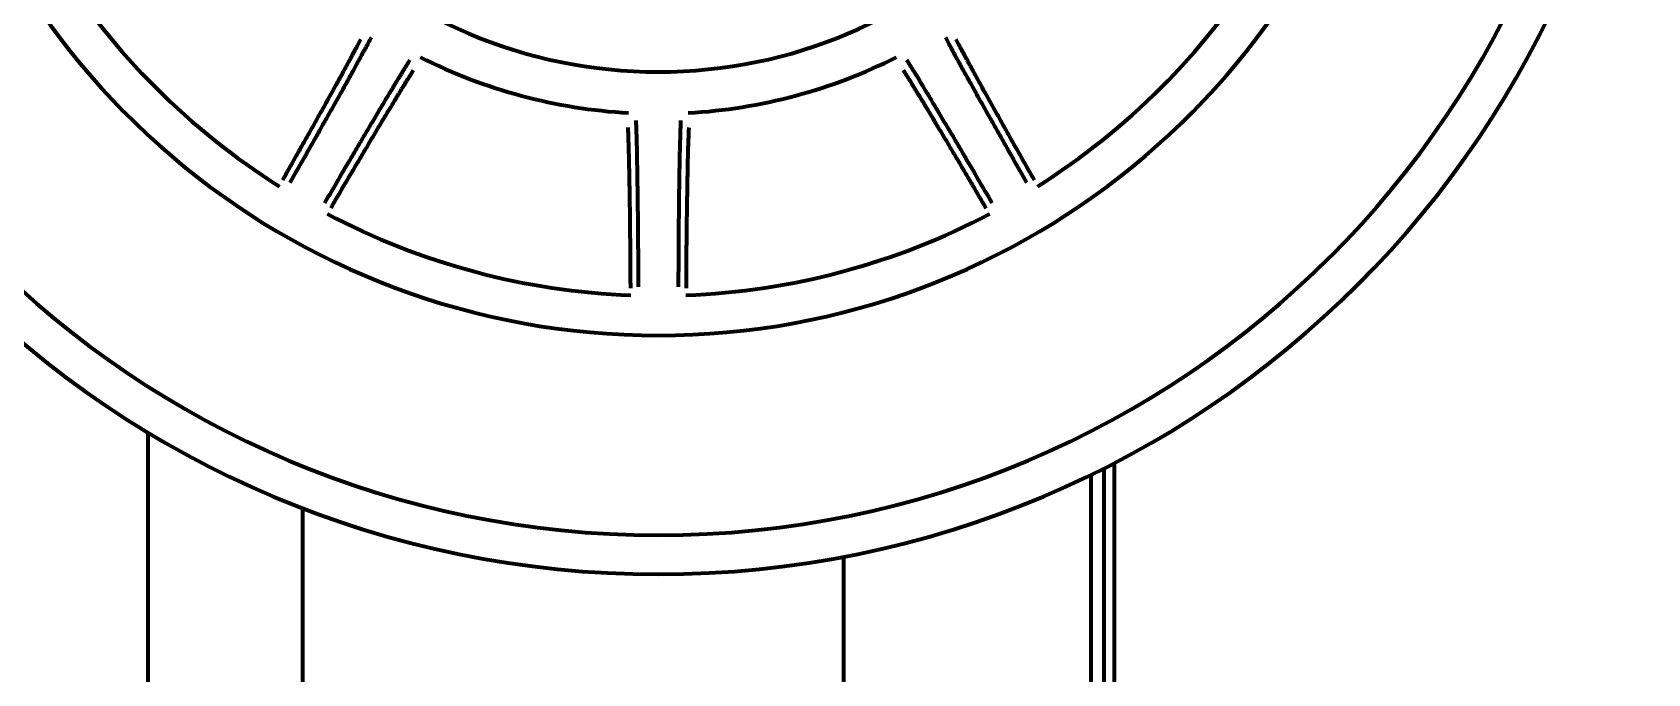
# Model space of a CAD drawing. Header units: inches. Extents: x -3055 to 7244, y 299 to 5591.
# Drawn here: x 3620.6 to 3725.1, y 4414.1 to 4455.6 of the extents above; entities that cross this region are included whole.
import ezdxf

# ---------------------------------------------------------------- set-up
doc = ezdxf.new("R2010")
doc.units = ezdxf.units.IN

msp = doc.modelspace()

# ---------------------------------------------------------------- linework, layer by layer
at = {"linetype": 'Continuous', "lineweight": 70}
for p, q in [((3628.12, 4369.76), (3628.12, 4429.73)), ((3690.62, 4349.76), (3690.62, 4427.77)), ((3689.12, 4367.76), (3689.12, 4427.01)), ((3689.94, 4427.42), (3689.94, 4352.76)), ((3638.12, 4367.76), (3638.12, 4424.84)), ((3673.12, 4393.37), (3673.12, 4421.7))]:
    msp.add_line(p, q, dxfattribs=at)
for radius, start, end in [(64, 180, 0), (61.47, 180, 0), (31.5, 180, 0), (48.55, 189.0902, 350.9098), (45.99, 212.2154, 237.7846), (45.99, 302.2154, 327.7846), (34.21, 243.232, 266.768), (34.21, 273.232, 296.768), (45.99, 242.2154, 267.7846), (45.99, 272.2154, 297.7846)]:
    msp.add_arc((3661.12, 4484.56), radius, start, end, dxfattribs=at)
for points, knots in [([(3641.85, 4455.15), (3641.74, 4454.94), (3641.61, 4454.7), (3641.33, 4454.18), (3641.18, 4453.9), (3640.93, 4453.43), (3640.84, 4453.27), (3640.7, 4453.02), (3640.66, 4452.94), (3640.59, 4452.81), (3640.56, 4452.76), (3640.51, 4452.68), (3640.49, 4452.63), (3640.27, 4452.23), (3640.06, 4451.86), (3639.63, 4451.08), (3639.4, 4450.67), (3639.04, 4450.03), (3638.92, 4449.81), (3638.77, 4449.54), (3638.74, 4449.48), (3638.67, 4449.37), (3638.64, 4449.31), (3638.55, 4449.15), (3638.42, 4448.92), (3638.29, 4448.69), (3638.16, 4448.46), (3638.09, 4448.34), (3637.89, 4447.99), (3637.76, 4447.75), (3637.35, 4447.04), (3637.08, 4446.55), (3636.8, 4446.06)], [0, 0, 0, 0, 0.125, 0.125, 0.25, 0.25, 0.3125, 0.3125, 0.34375, 0.34375, 0.359375, 0.359375, 0.375, 0.375, 0.5, 0.5, 0.625, 0.625, 0.6875, 0.6875, 0.703125, 0.703125, 0.71875, 0.71875, 0.75, 0.78125, 0.78125, 0.8125, 0.8125, 0.875, 0.875, 1, 1, 1, 1]), ([(3642.53, 4455.28), (3642.42, 4455.06), (3642.29, 4454.82), (3641.99, 4454.28), (3641.83, 4453.99), (3641.57, 4453.51), (3641.48, 4453.34), (3641.34, 4453.08), (3641.29, 4453), (3641.22, 4452.86), (3641.19, 4452.82), (3641.14, 4452.73), (3641.12, 4452.68), (3640.89, 4452.27), (3640.67, 4451.88), (3640.22, 4451.07), (3639.98, 4450.65), (3639.61, 4449.99), (3639.48, 4449.77), (3639.32, 4449.48), (3639.29, 4449.42), (3639.23, 4449.31), (3639.19, 4449.25), (3639.09, 4449.07), (3639.03, 4448.96), (3638.69, 4448.37), (3638.42, 4447.89), (3637.86, 4446.9), (3637.58, 4446.4), (3637.28, 4445.89)], [0, 0, 0, 0, 0.125, 0.125, 0.25, 0.25, 0.3125, 0.3125, 0.34375, 0.34375, 0.359375, 0.359375, 0.375, 0.375, 0.5, 0.5, 0.625, 0.625, 0.6875, 0.6875, 0.703125, 0.703125, 0.71875, 0.71875, 0.75, 0.75, 0.875, 0.875, 1, 1, 1, 1]), ([(3684.95, 4445.89), (3684.66, 4446.4), (3684.38, 4446.9), (3683.82, 4447.88), (3683.55, 4448.36), (3683.15, 4449.06), (3683.02, 4449.29), (3682.83, 4449.64), (3682.76, 4449.75), (3682.67, 4449.92), (3682.63, 4449.97), (3682.57, 4450.09), (3682.54, 4450.14), (3682.26, 4450.64), (3682.02, 4451.06), (3681.57, 4451.87), (3681.36, 4452.26), (3681.05, 4452.81), (3680.95, 4452.98), (3680.83, 4453.2), (3680.81, 4453.24), (3680.76, 4453.33), (3680.74, 4453.37), (3680.67, 4453.5), (3680.63, 4453.58), (3680.41, 4453.98), (3680.24, 4454.28), (3679.95, 4454.82), (3679.82, 4455.06), (3679.71, 4455.28)], [0, 0, 0, 0, 0.125, 0.125, 0.25, 0.25, 0.3125, 0.3125, 0.34375, 0.34375, 0.359375, 0.359375, 0.375, 0.375, 0.5, 0.5, 0.625, 0.625, 0.6875, 0.6875, 0.703125, 0.703125, 0.71875, 0.71875, 0.75, 0.75, 0.875, 0.875, 1, 1, 1, 1]), ([(3685.44, 4446.06), (3685.16, 4446.55), (3684.88, 4447.04), (3684.35, 4447.98), (3684.09, 4448.44), (3683.7, 4449.12), (3683.58, 4449.35), (3683.39, 4449.68), (3683.33, 4449.79), (3683.24, 4449.95), (3683.21, 4450.01), (3683.15, 4450.11), (3683.12, 4450.17), (3682.85, 4450.65), (3682.62, 4451.06), (3682.18, 4451.84), (3681.98, 4452.22), (3681.68, 4452.75), (3681.59, 4452.92), (3681.47, 4453.13), (3681.45, 4453.17), (3681.41, 4453.25), (3681.38, 4453.29), (3681.32, 4453.42), (3681.23, 4453.57), (3681.15, 4453.73), (3681.07, 4453.88), (3681.03, 4453.95), (3680.91, 4454.17), (3680.84, 4454.31), (3680.62, 4454.7), (3680.5, 4454.94), (3680.39, 4455.15)], [0, 0, 0, 0, 0.125, 0.125, 0.25, 0.25, 0.3125, 0.3125, 0.34375, 0.34375, 0.359375, 0.359375, 0.375, 0.375, 0.5, 0.5, 0.625, 0.625, 0.6875, 0.6875, 0.703125, 0.703125, 0.71875, 0.71875, 0.75, 0.78125, 0.78125, 0.8125, 0.8125, 0.875, 0.875, 1, 1, 1, 1]), ([(3639.55, 4444.59), (3639.84, 4445.09), (3640.13, 4445.59), (3640.7, 4446.56), (3640.98, 4447.04), (3641.39, 4447.73), (3641.52, 4447.96), (3641.72, 4448.3), (3641.79, 4448.41), (3641.89, 4448.58), (3641.92, 4448.64), (3641.99, 4448.75), (3642.02, 4448.8), (3642.31, 4449.29), (3642.56, 4449.71), (3643.03, 4450.51), (3643.26, 4450.89), (3643.58, 4451.42), (3643.69, 4451.6), (3643.81, 4451.81), (3643.84, 4451.85), (3643.89, 4451.93), (3643.92, 4451.97), (3643.99, 4452.1), (3644.04, 4452.18), (3644.28, 4452.57), (3644.45, 4452.86), (3644.78, 4453.38), (3644.92, 4453.62), (3645.05, 4453.83)], [0, 0, 0, 0, 0.125, 0.125, 0.25, 0.25, 0.3125, 0.3125, 0.34375, 0.34375, 0.359375, 0.359375, 0.375, 0.375, 0.5, 0.5, 0.625, 0.625, 0.6875, 0.6875, 0.703125, 0.703125, 0.71875, 0.71875, 0.75, 0.75, 0.875, 0.875, 1, 1, 1, 1]), ([(3639.94, 4444.25), (3640.22, 4444.74), (3640.5, 4445.22), (3641.05, 4446.16), (3641.32, 4446.61), (3641.72, 4447.28), (3641.85, 4447.51), (3642.04, 4447.83), (3642.11, 4447.94), (3642.2, 4448.1), (3642.24, 4448.16), (3642.3, 4448.26), (3642.33, 4448.32), (3642.61, 4448.79), (3642.85, 4449.19), (3643.31, 4449.96), (3643.53, 4450.33), (3643.85, 4450.84), (3643.95, 4451.01), (3644.07, 4451.22), (3644.1, 4451.26), (3644.15, 4451.34), (3644.17, 4451.38), (3644.24, 4451.5), (3644.34, 4451.65), (3644.43, 4451.8), (3644.5, 4451.91), (3644.52, 4451.95), (3644.56, 4452.02), (3644.67, 4452.19), (3644.77, 4452.36), (3645.01, 4452.74), (3645.15, 4452.97), (3645.28, 4453.17)], [0, 0, 0, 0, 0.125, 0.125, 0.25, 0.25, 0.3125, 0.3125, 0.34375, 0.34375, 0.359375, 0.359375, 0.375, 0.375, 0.5, 0.5, 0.625, 0.625, 0.6875, 0.6875, 0.703125, 0.703125, 0.71875, 0.71875, 0.75, 0.78125, 0.78125, 0.796875, 0.796875, 0.8125, 0.875, 0.875, 1, 1, 1, 1]), ([(3676.96, 4453.17), (3677.08, 4452.97), (3677.23, 4452.74), (3677.54, 4452.24), (3677.71, 4451.96), (3677.98, 4451.51), (3678.08, 4451.36), (3678.23, 4451.11), (3678.28, 4451.03), (3678.35, 4450.9), (3678.38, 4450.86), (3678.43, 4450.78), (3678.46, 4450.73), (3678.69, 4450.34), (3678.91, 4449.98), (3679.37, 4449.21), (3679.61, 4448.81), (3679.99, 4448.18), (3680.11, 4447.97), (3680.28, 4447.69), (3680.31, 4447.64), (3680.37, 4447.53), (3680.41, 4447.47), (3680.51, 4447.31), (3680.64, 4447.08), (3680.77, 4446.85), (3680.91, 4446.63), (3680.98, 4446.51), (3681.18, 4446.16), (3681.32, 4445.93), (3681.73, 4445.22), (3682.02, 4444.74), (3682.3, 4444.25)], [0, 0, 0, 0, 0.125, 0.125, 0.25, 0.25, 0.3125, 0.3125, 0.34375, 0.34375, 0.359375, 0.359375, 0.375, 0.375, 0.5, 0.5, 0.625, 0.625, 0.6875, 0.6875, 0.703125, 0.703125, 0.71875, 0.71875, 0.75, 0.78125, 0.78125, 0.8125, 0.8125, 0.875, 0.875, 1, 1, 1, 1]), ([(3677.18, 4453.83), (3677.31, 4453.62), (3677.46, 4453.38), (3677.78, 4452.86), (3677.96, 4452.57), (3678.24, 4452.11), (3678.34, 4451.95), (3678.49, 4451.69), (3678.54, 4451.61), (3678.62, 4451.48), (3678.65, 4451.43), (3678.7, 4451.34), (3678.73, 4451.3), (3678.97, 4450.89), (3679.2, 4450.51), (3679.67, 4449.72), (3679.92, 4449.3), (3680.31, 4448.65), (3680.44, 4448.43), (3680.6, 4448.15), (3680.64, 4448.09), (3680.71, 4447.97), (3680.74, 4447.92), (3680.84, 4447.74), (3680.91, 4447.63), (3681.25, 4447.04), (3681.53, 4446.57), (3682.1, 4445.59), (3682.39, 4445.09), (3682.69, 4444.59)], [0, 0, 0, 0, 0.125, 0.125, 0.25, 0.25, 0.3125, 0.3125, 0.34375, 0.34375, 0.359375, 0.359375, 0.375, 0.375, 0.5, 0.5, 0.625, 0.625, 0.6875, 0.6875, 0.703125, 0.703125, 0.71875, 0.71875, 0.75, 0.75, 0.875, 0.875, 1, 1, 1, 1]), ([(3659.66, 4449.91), (3659.67, 4449.66), (3659.68, 4449.39), (3659.7, 4448.78), (3659.71, 4448.44), (3659.72, 4447.89), (3659.72, 4447.71), (3659.73, 4447.41), (3659.73, 4447.31), (3659.73, 4447.16), (3659.73, 4447.11), (3659.74, 4447), (3659.74, 4446.95), (3659.75, 4446.48), (3659.75, 4446.03), (3659.77, 4445.11), (3659.77, 4444.62), (3659.78, 4443.87), (3659.78, 4443.61), (3659.79, 4443.28), (3659.79, 4443.22), (3659.79, 4443.08), (3659.79, 4443.02), (3659.79, 4442.82), (3659.79, 4442.68), (3659.8, 4442), (3659.8, 4441.45), (3659.81, 4440.32), (3659.81, 4439.74), (3659.81, 4439.16)], [0, 0, 0, 0, 0.125, 0.125, 0.25, 0.25, 0.3125, 0.3125, 0.34375, 0.34375, 0.359375, 0.359375, 0.375, 0.375, 0.5, 0.5, 0.625, 0.625, 0.6875, 0.6875, 0.703125, 0.703125, 0.71875, 0.71875, 0.75, 0.75, 0.875, 0.875, 1, 1, 1, 1]), ([(3662.43, 4439.16), (3662.43, 4439.74), (3662.43, 4440.32), (3662.44, 4441.45), (3662.44, 4442), (3662.45, 4442.8), (3662.45, 4443.07), (3662.45, 4443.46), (3662.45, 4443.59), (3662.46, 4443.79), (3662.46, 4443.85), (3662.46, 4443.98), (3662.46, 4444.04), (3662.47, 4444.62), (3662.47, 4445.1), (3662.48, 4446.03), (3662.49, 4446.47), (3662.5, 4447.09), (3662.51, 4447.3), (3662.51, 4447.54), (3662.51, 4447.59), (3662.51, 4447.69), (3662.51, 4447.74), (3662.52, 4447.88), (3662.52, 4447.98), (3662.53, 4448.44), (3662.54, 4448.77), (3662.56, 4449.39), (3662.57, 4449.66), (3662.58, 4449.91)], [0, 0, 0, 0, 0.125, 0.125, 0.25, 0.25, 0.3125, 0.3125, 0.34375, 0.34375, 0.359375, 0.359375, 0.375, 0.375, 0.5, 0.5, 0.625, 0.625, 0.6875, 0.6875, 0.703125, 0.703125, 0.71875, 0.71875, 0.75, 0.75, 0.875, 0.875, 1, 1, 1, 1]), ([(3659.14, 4449.46), (3659.15, 4449.22), (3659.16, 4448.95), (3659.18, 4448.36), (3659.19, 4448.04), (3659.2, 4447.51), (3659.2, 4447.33), (3659.21, 4447.04), (3659.21, 4446.94), (3659.22, 4446.8), (3659.22, 4446.75), (3659.22, 4446.65), (3659.22, 4446.6), (3659.23, 4446.14), (3659.24, 4445.71), (3659.25, 4444.82), (3659.26, 4444.35), (3659.27, 4443.62), (3659.27, 4443.37), (3659.27, 4443.06), (3659.28, 4442.99), (3659.28, 4442.86), (3659.28, 4442.8), (3659.28, 4442.6), (3659.28, 4442.34), (3659.29, 4442.08), (3659.29, 4441.81), (3659.29, 4441.68), (3659.29, 4441.28), (3659.29, 4441.01), (3659.3, 4440.18), (3659.3, 4439.63), (3659.31, 4439.06)], [0, 0, 0, 0, 0.125, 0.125, 0.25, 0.25, 0.3125, 0.3125, 0.34375, 0.34375, 0.359375, 0.359375, 0.375, 0.375, 0.5, 0.5, 0.625, 0.625, 0.6875, 0.6875, 0.703125, 0.703125, 0.71875, 0.71875, 0.75, 0.78125, 0.78125, 0.8125, 0.8125, 0.875, 0.875, 1, 1, 1, 1]), ([(3662.93, 4439.06), (3662.93, 4439.63), (3662.94, 4440.18), (3662.94, 4441.27), (3662.95, 4441.8), (3662.96, 4442.58), (3662.96, 4442.84), (3662.96, 4443.22), (3662.97, 4443.34), (3662.97, 4443.53), (3662.97, 4443.59), (3662.97, 4443.72), (3662.97, 4443.78), (3662.98, 4444.33), (3662.99, 4444.8), (3663, 4445.7), (3663.01, 4446.12), (3663.02, 4446.73), (3663.02, 4446.92), (3663.03, 4447.16), (3663.03, 4447.21), (3663.03, 4447.3), (3663.03, 4447.35), (3663.04, 4447.49), (3663.04, 4447.67), (3663.05, 4447.84), (3663.05, 4448.02), (3663.05, 4448.1), (3663.06, 4448.35), (3663.07, 4448.5), (3663.08, 4448.95), (3663.09, 4449.22), (3663.1, 4449.46)], [0, 0, 0, 0, 0.125, 0.125, 0.25, 0.25, 0.3125, 0.3125, 0.34375, 0.34375, 0.359375, 0.359375, 0.375, 0.375, 0.5, 0.5, 0.625, 0.625, 0.6875, 0.6875, 0.703125, 0.703125, 0.71875, 0.71875, 0.75, 0.78125, 0.78125, 0.8125, 0.8125, 0.875, 0.875, 1, 1, 1, 1])]:
    msp.add_open_spline(points, degree=3, knots=knots, dxfattribs=at)

doc.saveas('drawing.dxf')
